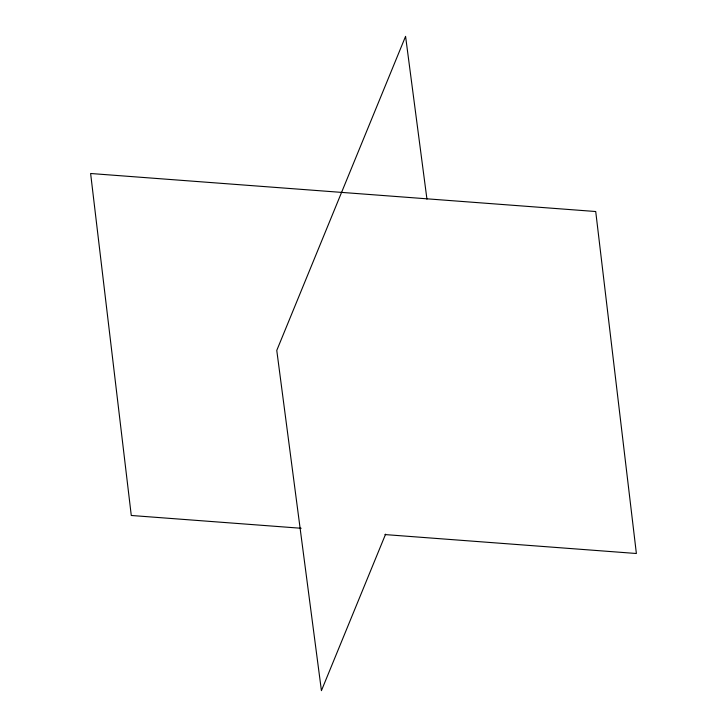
<?xml version="1.0" encoding="UTF-8"?>
<svg xmlns="http://www.w3.org/2000/svg" width="727" height="727" viewBox="0 0 727 727"><rect width="100%" height="100%" fill="white"/><g stroke="black" fill="none" stroke-linecap="round" stroke-linejoin="round"><path stroke-width="1.09" d="M385.61 534.145L321.425 690.65L276.769 350.414L405.575 36.35L426.949 199.171M301.151 528.265L131.278 515.479L90.621 173.499L595.722 211.521L636.379 553.501L384.956 534.572"/></g></svg>
